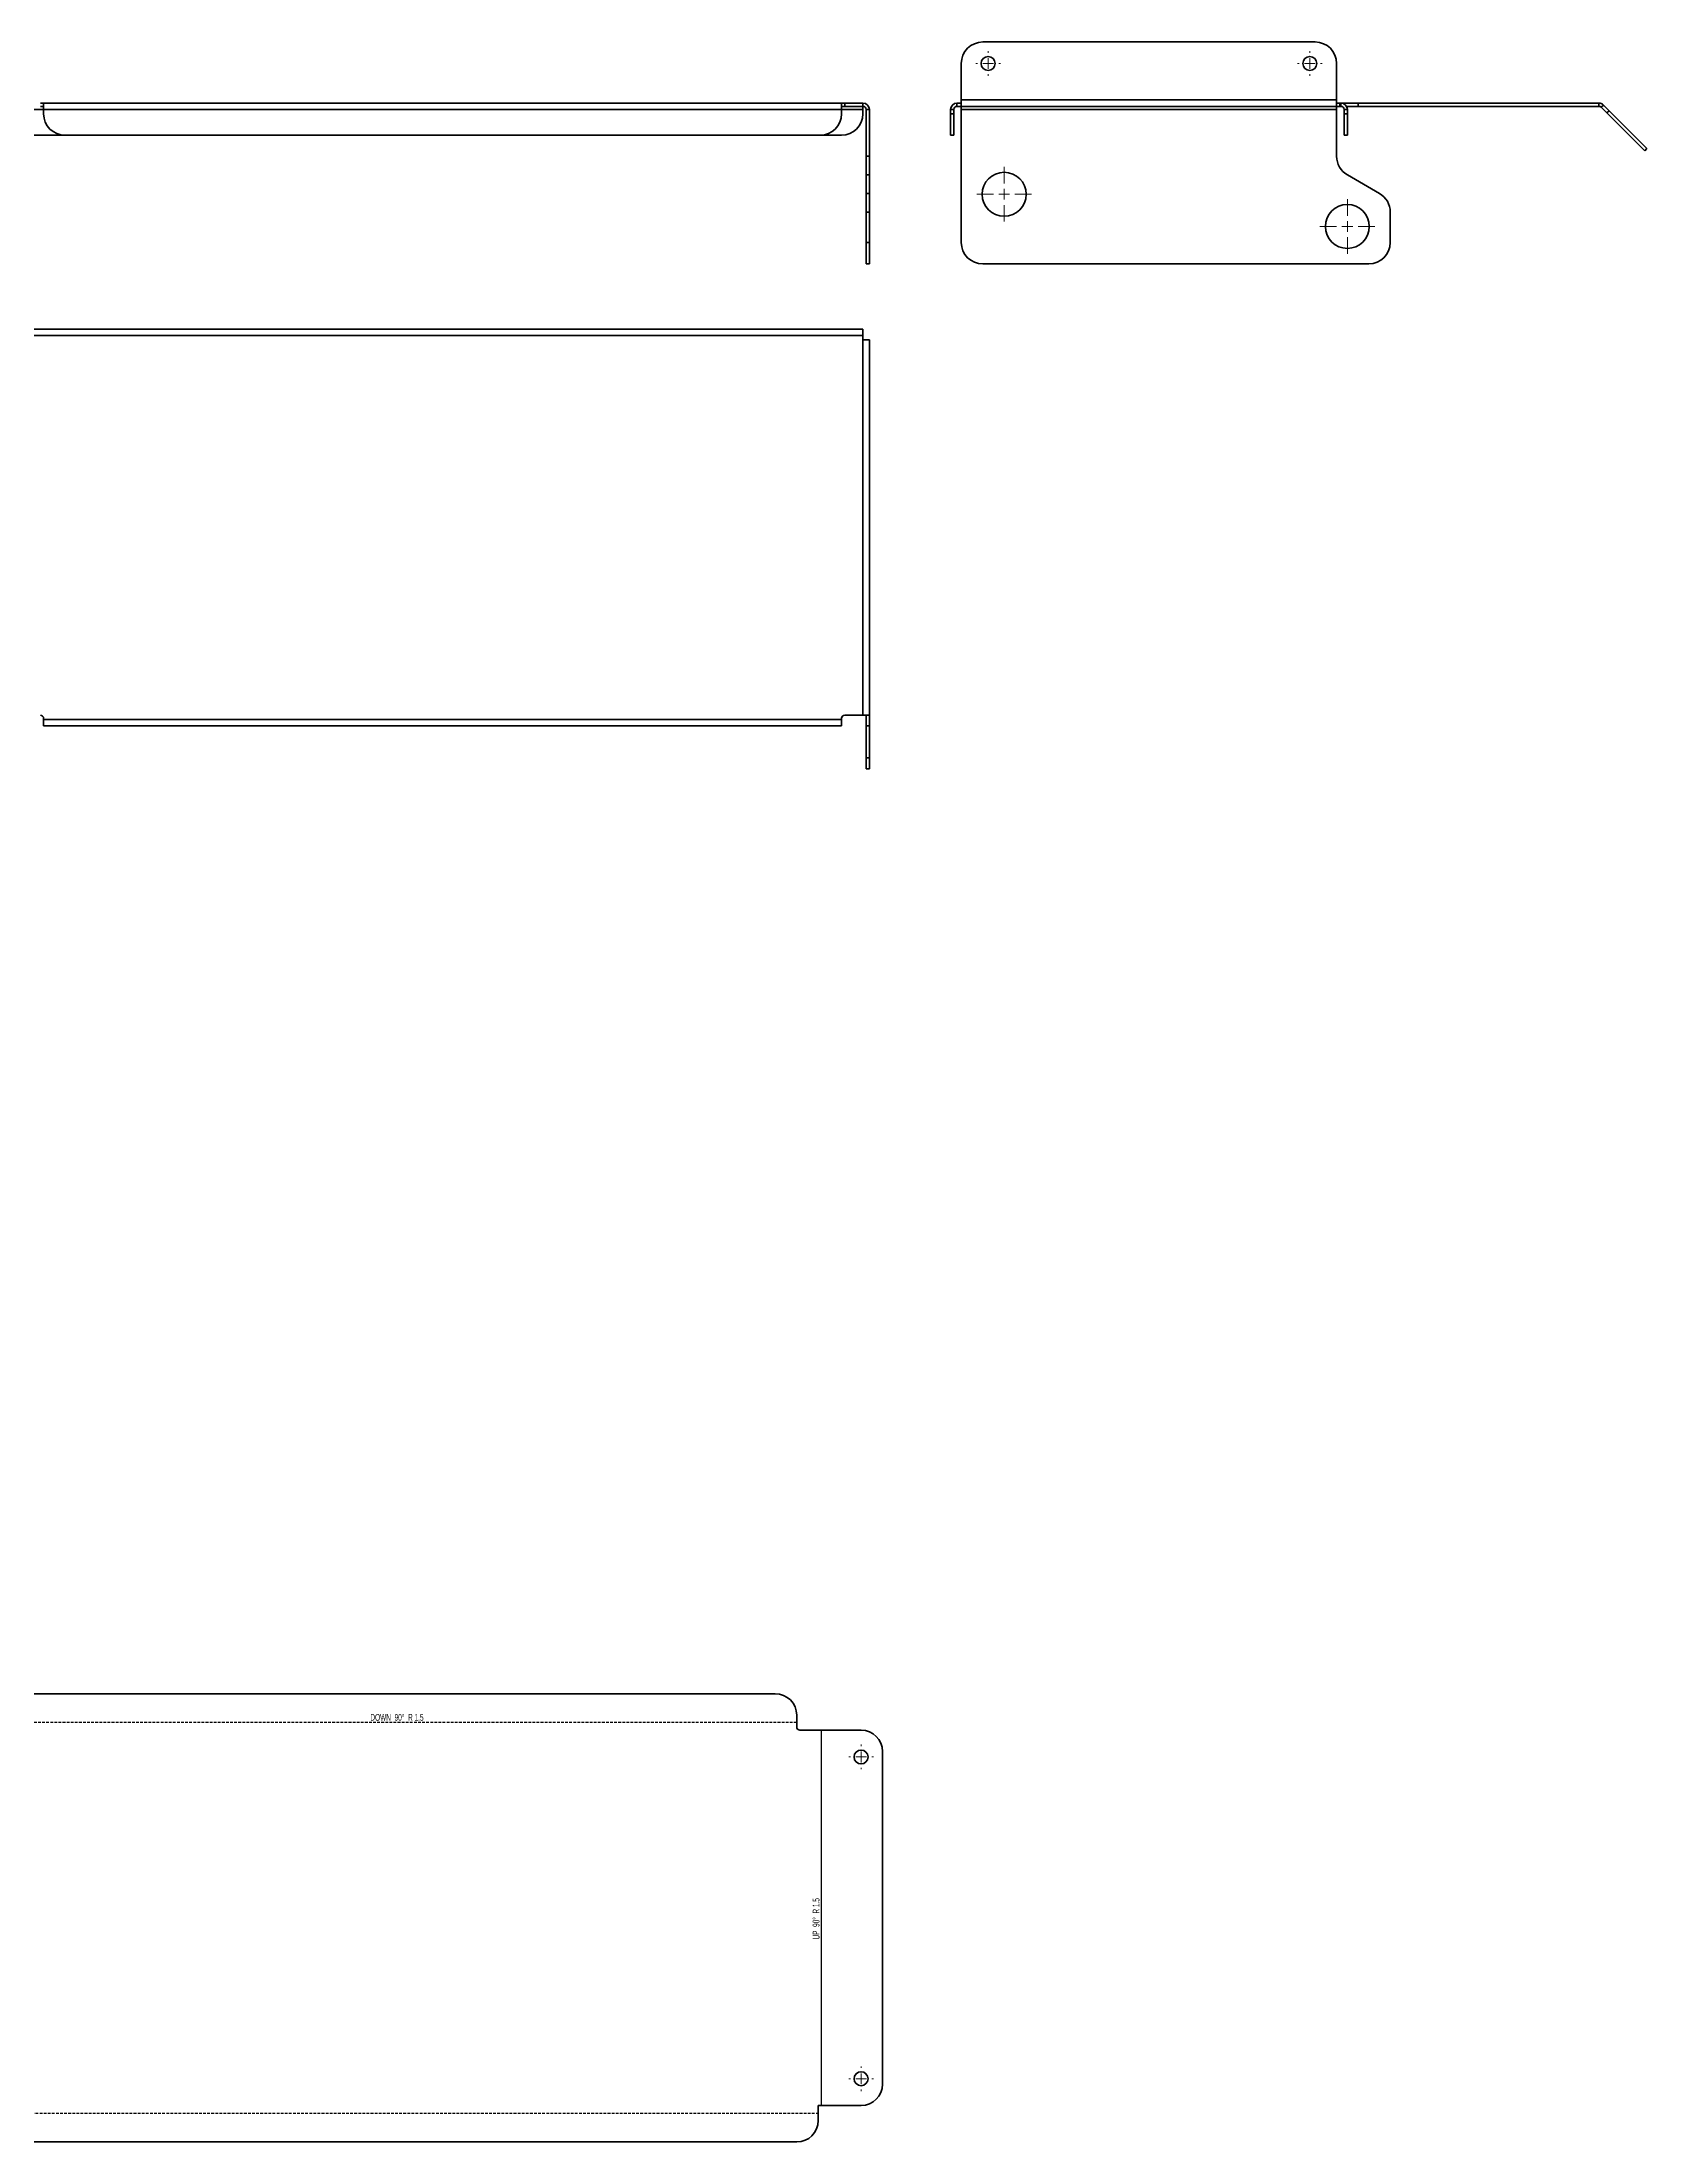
# Model space of a CAD drawing. Header units: millimetres. Extents: x -994 to 1477, y -314 to 819.
# Drawn here: x 729 to 1477, y -314 to 665 of the extents above; entities that cross this region are included whole.
import ezdxf

# ---------------------------------------------------------------- set-up
doc = ezdxf.new("R2010")
doc.units = ezdxf.units.MM
doc.linetypes.add('HIDDEN', pattern=[1.905, 1.27, -0.635])
doc.styles.add('SLDTEXTSTYLE0', font='TXT', dxfattribs={"width": 0.572187})
doc.styles.add('SLDTEXTSTYLE1', font='TXT', dxfattribs={"width": 0.5675})

# ---------------------------------------------------------------- blocks, each defined once
blk = doc.blocks.new('SW_CENTERMARKSYMBOL_0')
at = {"color": 0, "linetype": 'Continuous', "lineweight": 18}
for p, q in [((0, 5), (0, 12.75)), ((-5, 0), (-12.75, 0)), ((0, 0), (-2.5, 0)), ((0, 0), (0, 2.5)), ((0, 0), (0, -2.5)), ((0, 0), (2.5, 0)), ((5, 0), (12.75, 0)), ((0, -5), (0, -12.75))]:
    blk.add_line(p, q, dxfattribs=at)
blk = doc.blocks.new('SW_CENTERMARKSYMBOL_1')
at = {"color": 0, "linetype": 'Continuous', "lineweight": 18}
for p, q in [((0, 5), (0, 12.75)), ((-5, 0), (-12.75, 0)), ((0, 0), (-2.5, 0)), ((0, 0), (0, 2.5)), ((0, 0), (0, -2.5)), ((0, 0), (2.5, 0)), ((5, 0), (12.75, 0)), ((0, -5), (0, -12.75))]:
    blk.add_line(p, q, dxfattribs=at)
blk = doc.blocks.new('SW_CENTERMARKSYMBOL_2')
at = {"color": 0, "linetype": 'Continuous', "lineweight": 18}
for p, q in [((-5, 0), (-5.75, 0)), ((0, 0), (-2.5, 0)), ((0, 5), (0, 5.75)), ((0, 0), (0, 2.5)), ((0, 0), (0, -2.5)), ((0, 0), (2.5, 0)), ((5, 0), (5.75, 0)), ((0, -5), (0, -5.75))]:
    blk.add_line(p, q, dxfattribs=at)
blk = doc.blocks.new('SW_CENTERMARKSYMBOL_3')
at = {"color": 0, "linetype": 'Continuous', "lineweight": 18}
for p, q in [((-5, 0), (-5.75, 0)), ((0, 0), (-2.5, 0)), ((0, 5), (0, 5.75)), ((0, 0), (0, 2.5)), ((0, 0), (0, -2.5)), ((0, 0), (2.5, 0)), ((5, 0), (5.75, 0)), ((0, -5), (0, -5.75))]:
    blk.add_line(p, q, dxfattribs=at)
blk = doc.blocks.new('SW_CENTERMARKSYMBOL_4')
at = {"color": 0, "linetype": 'Continuous', "lineweight": 18}
for p, q in [((-5, 0), (-5.75, 0)), ((0, 0), (-2.5, 0)), ((0, 5), (0, 5.75)), ((0, 0), (0, 2.5)), ((0, 0), (0, -2.5)), ((0, 0), (2.5, 0)), ((5, 0), (5.75, 0)), ((0, -5), (0, -5.75))]:
    blk.add_line(p, q, dxfattribs=at)
blk = doc.blocks.new('SW_CENTERMARKSYMBOL_5')
at = {"color": 0, "linetype": 'Continuous', "lineweight": 18}
for p, q in [((-5, 0), (-5.75, 0)), ((0, 0), (-2.5, 0)), ((0, 5), (0, 5.75)), ((0, 0), (0, 2.5)), ((0, 0), (0, -2.5)), ((0, 0), (2.5, 0)), ((5, 0), (5.75, 0)), ((0, -5), (0, -5.75))]:
    blk.add_line(p, q, dxfattribs=at)

msp = doc.modelspace()

# ---------------------------------------------------------------- linework, layer by layer
at = {"color": 7, "linetype": 'Continuous', "lineweight": 35}
for p, q in [((1322.32, 664.84), (1167.32, 664.84)), ((1157.32, 654.84), (1157.32, 637.84)), ((1332.32, 637.84), (1332.32, 654.84)), ((1332.32, 637.84), (1157.32, 637.84)), ((1157.32, 634.84), (1157.32, 637.84)), ((1332.32, 637.84), (1332.32, 634.84)), ((714.47, 633.34), (729.47, 633.34)), ((727.97, 636.34), (729.47, 636.34)), ((729.47, 634.84), (727.97, 634.84)), ((729.47, 633.34), (729.47, 636.34)), ((729.47, 636.34), (1101.47, 636.34)), ((729.47, 631.34), (729.47, 633.34)), ((729.47, 633.34), (1101.47, 633.34)), ((1101.47, 636.34), (1101.47, 633.34)), ((1101.47, 636.34), (1102.97, 636.34)), ((1102.97, 634.84), (1101.47, 634.84)), ((1101.47, 633.34), (1101.47, 631.34)), ((1101.47, 633.34), (1111.47, 633.34)), ((1102.97, 636.34), (1102.97, 634.84)), ((1111.47, 636.34), (1102.97, 636.34)), ((1111.47, 634.84), (1102.97, 634.84)), ((1111.47, 634.84), (1111.47, 636.34)), ((1111.47, 633.34), (1111.47, 634.84)), ((1111.47, 631.34), (1111.47, 633.34)), ((1112.97, 633.34), (1114.47, 633.34)), ((1112.97, 611.54), (1112.97, 633.34)), ((1114.47, 611.54), (1114.47, 633.34)), ((1153.82, 633.34), (1152.32, 633.34)), ((1152.32, 633.34), (1152.32, 631.34)), ((1152.32, 631.34), (1153.82, 631.34)), ((1152.32, 621.34), (1152.32, 631.34)), ((1153.82, 633.34), (1153.82, 631.34)), ((1153.82, 631.34), (1153.82, 621.34)), ((1155.32, 634.84), (1155.32, 636.34)), ((1155.32, 636.34), (1157.32, 636.34)), ((1155.32, 634.84), (1157.32, 634.84)), ((1332.32, 634.84), (1157.32, 634.84)), ((1157.32, 634.84), (1157.32, 633.34)), ((1157.32, 633.34), (1332.32, 633.34)), ((1157.32, 633.34), (1157.32, 571.34)), ((1332.32, 636.34), (1333.82, 636.34)), ((1333.82, 634.84), (1332.32, 634.84)), ((1332.32, 633.34), (1332.32, 634.84)), ((1332.32, 611.54), (1332.32, 633.34)), ((1333.82, 636.34), (1333.82, 634.84)), ((1334.32, 636.34), (1333.82, 636.34)), ((1334.32, 634.84), (1333.82, 634.84)), ((1334.32, 634.84), (1334.32, 636.34)), ((1334.32, 636.34), (1342.32, 636.34)), ((1335.82, 633.34), (1337.32, 633.34)), ((1335.82, 631.34), (1335.82, 633.34)), ((1335.82, 621.34), (1335.82, 631.34)), ((1335.82, 631.34), (1337.32, 631.34)), ((1342.32, 634.84), (1336.92, 634.84)), ((1337.32, 631.34), (1337.32, 633.34)), ((1337.32, 631.34), (1337.32, 621.34)), ((1342.32, 636.34), (1342.32, 634.84)), ((1454.58, 636.34), (1342.32, 636.34)), ((1454.58, 634.84), (1342.32, 634.84)), ((1454.58, 634.84), (1454.58, 636.34)), ((1455.64, 634.4), (1456.7, 635.46)), ((1458.29, 631.74), (1455.64, 634.4)), ((1459.36, 632.8), (1456.7, 635.46)), ((1458.29, 631.74), (1459.36, 632.8)), ((1475.97, 614.06), (1458.29, 631.74)), ((1459.36, 632.8), (1477.03, 615.12)), ((709.69, 621.34), (739.47, 621.34)), ((1091.47, 621.34), (739.47, 621.34)), ((1091.47, 621.34), (1101.47, 621.34)), ((1153.82, 621.34), (1152.32, 621.34)), ((1337.32, 621.34), (1335.82, 621.34)), ((1112.97, 611.54), (1114.47, 611.54)), ((1112.97, 602.88), (1112.97, 611.54)), ((1114.47, 611.54), (1114.47, 602.88)), ((1477.03, 615.12), (1475.97, 614.06)), ((1114.47, 602.88), (1112.97, 602.88)), ((1112.97, 594.22), (1112.97, 602.88)), ((1114.47, 594.22), (1114.47, 602.88)), ((1352.32, 594.22), (1337.32, 602.88)), ((1112.97, 594.22), (1114.47, 594.22)), ((1112.97, 585.56), (1112.97, 594.22)), ((1114.47, 594.22), (1114.47, 585.56)), ((1114.47, 585.56), (1112.97, 585.56)), ((1112.97, 571.34), (1112.97, 585.56)), ((1114.47, 571.34), (1114.47, 585.56)), ((1357.32, 571.34), (1357.32, 585.56)), ((1112.97, 571.34), (1114.47, 571.34)), ((1112.97, 561.34), (1112.97, 571.34)), ((1114.47, 571.34), (1114.47, 561.34)), ((1114.47, 561.34), (1112.97, 561.34)), ((1167.32, 561.34), (1347.32, 561.34)), ((7.47, 531.03), (1111.47, 531.03)), ((1111.47, 531.03), (1111.47, 528.03)), ((1111.47, 528.03), (7.47, 528.03)), ((1111.47, 528.03), (1111.47, 526.03)), ((1111.47, 351.03), (1111.47, 526.03)), ((1111.47, 526.03), (1114.47, 526.03)), ((1114.47, 526.03), (1114.47, 351.03)), ((729.47, 349.03), (729.47, 349.53)), ((729.47, 349.03), (1101.47, 349.03)), ((729.47, 346.03), (729.47, 349.03)), ((729.47, 346.03), (1101.47, 346.03)), ((1101.47, 349.03), (1101.47, 349.53)), ((1101.47, 349.03), (1101.47, 346.03)), ((1111.47, 351.03), (1102.97, 351.03)), ((1114.47, 351.03), (1111.47, 351.03)), ((1112.97, 346.03), (1112.97, 351.03)), ((1114.47, 346.03), (1112.97, 346.03)), ((1112.97, 331.03), (1112.97, 346.03)), ((1114.47, 351.03), (1114.47, 346.03)), ((1114.47, 331.03), (1114.47, 346.03)), ((1112.97, 331.03), (1114.47, 331.03)), ((1112.97, 326.03), (1112.97, 331.03)), ((1114.47, 326.03), (1112.97, 326.03)), ((1114.47, 331.03), (1114.47, 326.03)), ((718.6, -105.21), (1070.6, -105.21)), ((1080.6, -115.21), (1080.6, -120.71)), ((1082.1, -122.21), (1110.6, -122.21)), ((1120.6, -132.21), (1120.6, -287.21)), ((1110.6, -297.21), (1090.6, -297.21)), ((1090.6, -304.21), (1090.6, -297.21)), ((1080.6, -314.21), (-3.4, -314.21))]:
    msp.add_line(p, q, dxfattribs=at)
at = {"color": 7, "linetype": 'HIDDEN'}
for p, q in [((1080.6, -118.71), (708.6, -118.71)), ((-13.4, -300.71), (1090.6, -300.71))]:
    msp.add_line(p, q, dxfattribs=at)
at = {"color": 7, "linetype": 'Continuous'}
msp.add_line((1092.1, -297.21), (1092.1, -122.21), dxfattribs=at)
at = {"color": 7, "linetype": 'Continuous', "lineweight": 35}
for centre, radius in [((1169.82, 654.84), 3.25), ((1319.82, 654.84), 3.25), ((1177.32, 593.84), 10.25), ((1337.32, 578.84), 10.25), ((1110.6, -134.71), 3.25), ((1110.6, -284.71), 3.25)]:
    msp.add_circle(centre, radius, dxfattribs=at)
for centre, radius, start, end in [((1167.32, 654.84), 10, 90, 180), ((1322.32, 654.84), 10, 0, 90), ((739.47, 631.34), 10, 180, 270), ((1091.47, 631.34), 10, 270, 0), ((1101.47, 631.34), 10, 270, 0), ((1111.47, 633.34), 3, 0, 90), ((1111.47, 633.34), 1.5, 0, 90), ((1155.32, 633.34), 3, 90, 180), ((1155.32, 633.34), 1.5, 90, 180), ((1334.32, 633.34), 3, 0, 90), ((1334.32, 633.34), 1.5, 0, 90), ((1454.58, 633.34), 3, 45, 90), ((1454.58, 633.34), 1.5, 45, 90), ((1342.32, 611.54), 10, 180, 240), ((1347.32, 585.56), 10, 0, 60), ((1167.32, 571.34), 10, 180, 270), ((1347.32, 571.34), 10, 270, 0), ((727.97, 349.53), 1.5, 0, 90), ((1102.97, 349.53), 1.5, 90, 180), ((1070.6, -115.21), 10, 0, 90), ((1082.1, -120.71), 1.5, 180, 270), ((1110.6, -132.21), 10, 0, 90), ((1110.6, -287.21), 10, 270, 0), ((1080.6, -304.21), 10, 270, 0)]:
    msp.add_arc(centre, radius, start, end, dxfattribs=at)

# ---------------------------------------------------------------- block references
at = {"color": 7, "linetype": 'Continuous', "lineweight": 18}
for name, p in [('SW_CENTERMARKSYMBOL_3', (1169.82, 654.84)), ('SW_CENTERMARKSYMBOL_2', (1319.82, 654.84)), ('SW_CENTERMARKSYMBOL_0', (1177.32, 593.84)), ('SW_CENTERMARKSYMBOL_1', (1337.32, 578.84)), ('SW_CENTERMARKSYMBOL_4', (1110.6, -134.71)), ('SW_CENTERMARKSYMBOL_5', (1110.6, -284.71))]:
    msp.add_blockref(name, p, dxfattribs=at)

# ---------------------------------------------------------------- texts
at = {"color": 7, "linetype": 'Continuous', "lineweight": 0, "insert": (894.22, -114.65), "char_height": 3.175, "attachment_point": 2, "style": 'SLDTEXTSTYLE0'}
msp.add_mtext('DOWN  90°  R 1.5', dxfattribs=at)
at = {"color": 7, "linetype": 'Continuous', "lineweight": 0, "insert": (1088.04, -210.15), "char_height": 3.175, "attachment_point": 2, "rotation": 90, "style": 'SLDTEXTSTYLE1'}
msp.add_mtext('UP  90°  R 1.5', dxfattribs=at)

doc.saveas('drawing.dxf')
